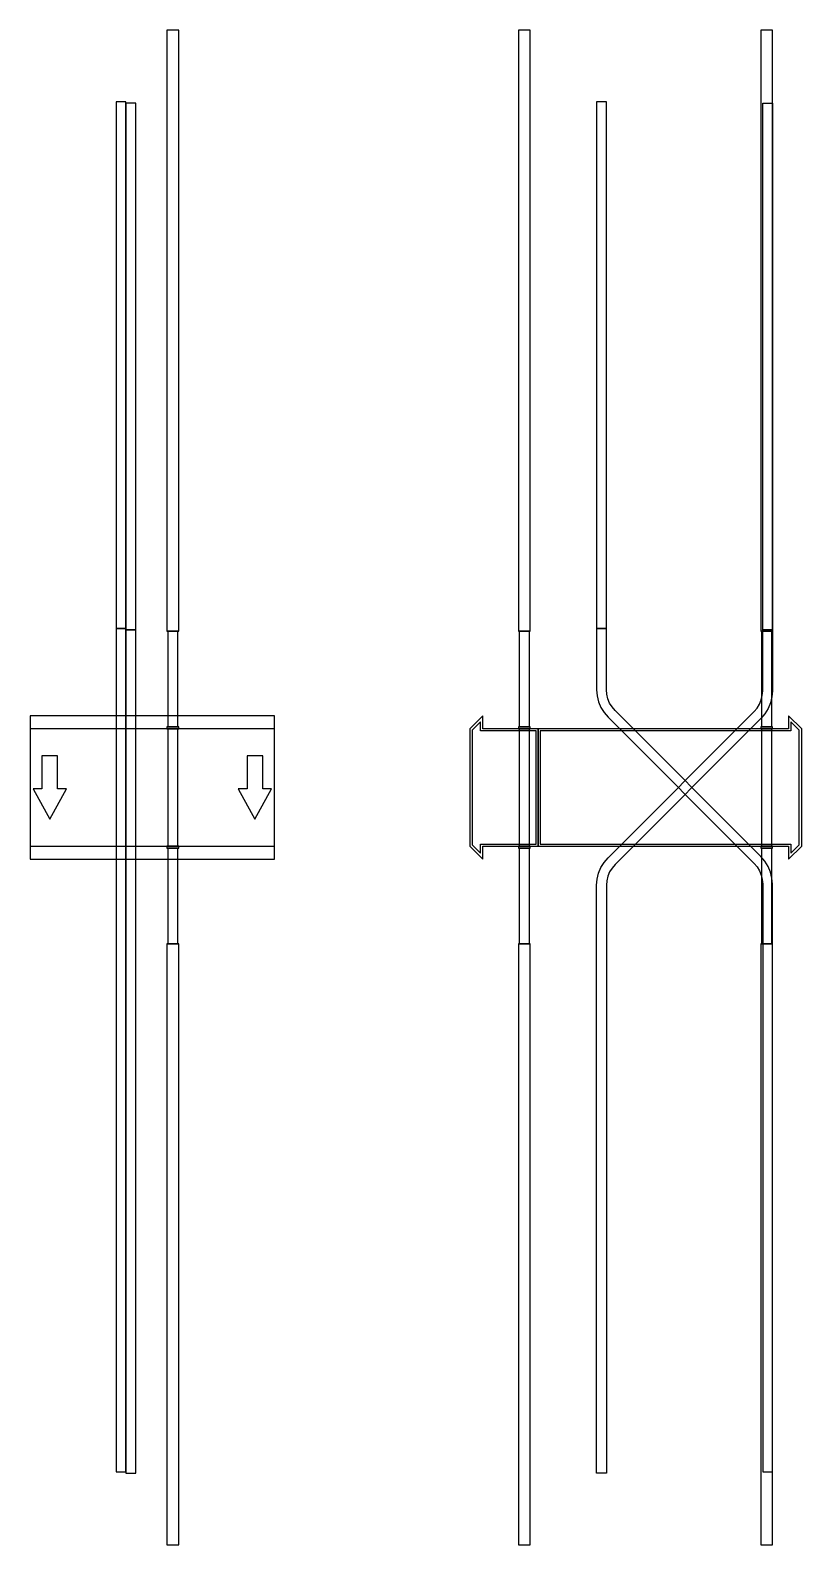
# Model space of a CAD drawing. Extents: x 0 to 790, y -775 to 775.
import ezdxf

# ---------------------------------------------------------------- set-up
doc = ezdxf.new("R2010")
doc.units = 0
doc.layers.add('Halfen', color=7, linetype='CONTINUOUS')

msp = doc.modelspace()

# ---------------------------------------------------------------- linework, layer by layer
at = {"layer": 'Halfen', "color": 7}
for points in [[(152, 160), (152, 775), (140, 775), (140, 160)], [(512, 160), (512, 775), (500, 775), (500, 160)], [(760, 160), (760, 775), (748, 775), (748, 160)], [(98, 162.71), (98, 701.71), (88, 701.71), (88, 162.71)], [(108, 161.497), (108, 700.497), (98, 700.497), (98, 161.497)], [(590, 162.71), (590, 701.71), (580, 701.71), (580, 162.71)], [(750, 161.497), (750, 700.497), (760, 700.497), (760, 161.497)], [(98, -700.497), (98, 162.71), (88, 162.71), (88, -700.497)], [(108, -701.71), (108, 161.497), (98, 161.497), (98, -701.71)], [(151.25, 62), (151.25, 160), (140.75, 160), (140.75, 62)], [(511.25, 62), (511.25, 160), (500.75, 160), (500.75, 62)], [(760, -700.497), (760, -98.891), (759.508, -92.633), (758.042, -86.53), (755.64, -80.731), (752.361, -75.379), (748.284, -70.607), (598.787, 78.891), (595.729, 82.471), (593.27, 86.484), (591.468, 90.834), (590.369, 95.411), (590, 100.104), (590, 162.71), (580, 162.71), (580, 100.104), (580.492, 93.847), (581.958, 87.743), (584.36, 81.944), (587.639, 76.593), (591.716, 71.82), (741.213, -77.678), (744.271, -81.257), (746.73, -85.271), (748.532, -89.62), (749.631, -94.198), (750, -98.891), (750, -700.497)], [(580, -701.71), (580, -100.104), (580.492, -93.847), (581.958, -87.743), (584.36, -81.944), (587.639, -76.593), (591.716, -71.82), (741.213, 77.678), (744.271, 81.257), (746.73, 85.271), (748.532, 89.62), (749.631, 94.198), (750, 98.891), (750, 161.497), (760, 161.497), (760, 98.891), (759.508, 92.634), (758.042, 86.53), (755.64, 80.731), (752.361, 75.38), (748.284, 70.607), (598.787, -78.891), (595.729, -82.47), (593.27, -86.484), (591.468, -90.833), (590.369, -95.411), (590, -100.104), (590, -701.71)], [(759.25, 62), (759.25, 160), (748.75, 160), (748.75, 62)], [(0, -73.5), (250, -73.5), (250, 73.5), (0, 73.5)], [(152, 60), (152, 62), (140, 62), (140, 60)], [(520, -60), (520, 60), (463.5, 60), (463.5, 73.5), (450, 60), (450, -60), (463.5, -73.5), (463.5, -60)], [(518, -58), (518, 58), (461, 58), (461, 67.25), (452.5, 58.75), (452.5, -58.75), (461, -67.25), (461, -58)], [(512, 60), (512, 62), (500, 62), (500, 60)], [(790, -60), (790, 60), (776.5, 73.5), (776.5, 60), (520, 60), (520, -60), (776.5, -60), (776.5, -73.5)], [(787.5, -58.75), (787.5, 58.75), (779, 67.25), (779, 58), (522, 58), (522, -58), (779, -58), (779, -67.25)], [(760, 60), (760, 62), (748, 62), (748, 60)], [(0, -60), (250, -60), (250, 60), (0, 60)], [(151.25, -60), (151.25, 60), (140.75, 60), (140.75, -60)], [(511.25, -60), (511.25, 60), (500.75, 60), (500.75, -60)], [(759.25, -60), (759.25, 60), (748.75, 60), (748.75, -60)], [(20, -32.5), (37, -1.5), (28, -1.5), (28, 32.5), (12, 32.5), (12, -1.5), (3, -1.5)], [(230, -32.5), (247, -1.5), (238, -1.5), (238, 32.5), (222, 32.5), (222, -1.5), (213, -1.5)], [(152, -62), (152, -60), (140, -60), (140, -62)], [(151.25, -160), (151.25, -62), (140.75, -62), (140.75, -160)], [(512, -62), (512, -60), (500, -60), (500, -62)], [(511.25, -160), (511.25, -62), (500.75, -62), (500.75, -160)], [(760, -62), (760, -60), (748, -60), (748, -62)], [(759.25, -160), (759.25, -62), (748.75, -62), (748.75, -160)], [(152, -775), (152, -160), (140, -160), (140, -775)], [(512, -775), (512, -160), (500, -160), (500, -775)], [(760, -775), (760, -160), (748, -160), (748, -775)]]:
    msp.add_lwpolyline(points, close=True, dxfattribs=at)

doc.saveas('drawing.dxf')
